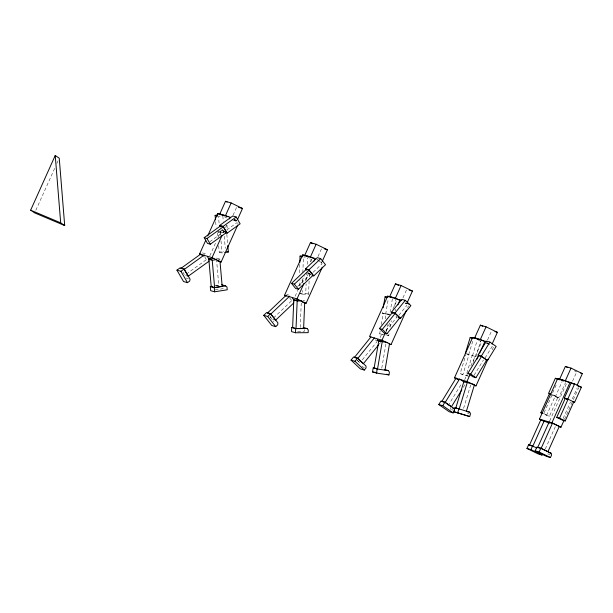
<?xml version="1.0" encoding="UTF-8"?>
<svg xmlns="http://www.w3.org/2000/svg" width="613" height="613" viewBox="0 0 613 613"><rect width="100%" height="100%" fill="white"/><g stroke="black" fill="none" stroke-linecap="round" stroke-linejoin="round"><path stroke-width="0.46" stroke-dasharray="3.06 2.3" d="M299.711 264.364L299.359 272.632L301.91 273.375M299.726 285.857L299.964 280.225M300.217 327.488L301.259 302.776M302.799 272.701L303.458 257.085L305.351 257.069M309.121 280.992L308.569 294.148L302.24 294.202L302.401 290.447M302.715 282.93L302.914 278.233M304.27 329.664L304.194 331.503L296.96 331.564M308.569 294.148L305.741 293.32L306.132 283.926M306.293 280.164L306.607 272.655L309.442 273.475L309.281 277.237M307.305 264.295L307.573 257.866M310.86 261.613L310.975 258.855M389.416 314.73L382.282 313.197L382.742 310.462M389.063 333.733L388.742 335.595L379.685 333.863L380.16 331.066M381.278 324.545L383.186 313.366L389.577 314.714M385.677 314.185L388.32 298.707M385.217 318.852L386.014 314.193M386.389 331.97L387.661 324.522M392.397 298.799L389.753 314.277L382.282 313.197M381.769 368.168L385.96 343.671M390.174 327.212L391.286 320.691M394.703 306.163L395.952 298.876M468.117 376.045L460.141 373.639L465.934 354.628M468.723 354.444L473.037 340.284M472.531 355.67L477.113 340.621M473.113 362.735L475.044 356.398M468.976 376.313L466.141 375.485L472.209 355.571L475.926 356.666L480.784 340.728M463.574 408.365L470.83 384.558M35.83 210.29L55.339 166.882M56.902 163.403L58.066 160.798M209.815 255.813L216.381 241.193M217.929 237.752L221.791 229.147M223.255 232.687L224.029 230.971M225.576 227.53L226.741 224.948M233.047 215.232L236.833 206.811M295.159 296.24L297.864 290.217M299.803 285.919L304.439 275.597M310.622 261.835L311.787 259.253L309.312 258.05M305.128 280.854L308.607 273.114M318.009 256.518L321.794 248.096M380.129 337.525L382.06 333.227M392.879 309.144L396.749 300.539M386.228 330.744L390.09 322.139M395.117 310.96L395.891 309.236M402.971 297.803L406.756 289.382M407.66 307.619L408.434 305.902M464.7 379.669L467.412 373.654M470.891 365.907L481.711 341.824M487.557 339.931L491.726 330.668M492.239 349.762L493.396 347.188M556.098 385.156L551.93 394.42L558.727 397.722L565.546 382.558M544.083 412.695L552.213 394.611L557.884 397.362L549.363 416.311L544.106 414.304M546.535 415.484L555.049 396.534L557.884 397.362M550.19 394.174L555.332 396.726L562.144 381.57M549.669 420.955L566.673 383.11M572.527 381.217L576.312 372.796M545.294 448.992L555.478 426.341M563.163 418.395L570.519 402.028M572.327 398.833L577.247 387.883M564.443 419.438L572.948 400.511M573.339 399.653L578.749 387.608M448.026 405.783L461.926 383.102M463.336 387.339L465.819 383.286M474.071 375.256L483.404 360.046M485.09 357.954L492.768 345.425M362.337 359.8L377.125 341.479M385.876 330.775L396.994 317.005M398.894 315.235L406.902 305.32M379.34 343.939L380.527 342.475M297.566 286.532L310.255 274.478L309.105 273.03M312.446 272.938L310.37 274.908L308.76 272.869M313.136 272.279L322.124 263.743L319.978 261.031M273.544 317.932L291.78 300.615L294.324 301.358M209.792 241.714L223.699 231.683L222.281 229.254M226.036 230.519L223.745 232.174L221.983 229.139M226.802 229.967L236.725 222.818L238.426 223.308M186.291 274.164L206.382 259.682L208.933 260.433M220.19 216.105L218.504 216.374L219.14 223.645M219.898 231.201L224.097 230.526M217.446 231.722L223.753 230.71L223.914 232.565M218.151 231.929L220.274 232.549L224.779 231.821M224.136 232.059L219.929 232.733L218.228 232.235M218.657 245.66L219.224 252.165L223.737 251.445M219.224 252.165L222.059 252.993L223.86 252.702M218.113 259.33L219.799 259.061L219.96 260.939M215.531 285.719L220.772 284.884M215.408 285.873L218.78 285.329L216.481 259.008M215.155 289.934L223.262 288.623M307.504 273.582L310.354 273.559M299.412 293.374L305.741 293.32M379.685 333.863L383.24 334.376M233.936 220.052L236.61 220.826M231.959 219.676L236.817 221.094L234.388 219.921M319.35 261.674L321.779 262.379L317.733 260.418M307.81 272.808L309.504 273.306M405.124 303.197L406.741 303.665L403.507 302.094M202.42 252.87L205.822 253.859M216.397 258.065L219.799 259.061M486.163 343.127L488.829 343.901M486.852 343.533L491.71 344.95M300.117 293.581L302.24 294.202M286.953 294.516L288.654 295.006M303.075 300.424L304.776 300.922M466.914 353.931L469.037 354.552L462.968 374.466L460.141 373.639M185.593 275.528L188.145 276.271M385.914 334.767L388.742 335.595M186.114 278.034L188.49 278.731M555.332 396.726L558.727 397.722M275.589 320.208L272.187 319.22L270.049 316.507M364.467 367.478L362.091 366.781L362.015 364.842M467.328 412.963L468.914 413.423M451.467 409.63L453.053 410.097M547.631 453.842L550.007 454.54M466.209 353.724L475.926 356.666M574.258 370.773L576.687 371.953M234.335 219.209L236.81 220.404M316.829 259.291L319.296 260.494M486.852 342.59L488.469 343.38M224.35 216.764L226.818 217.967M478.416 340.223L480.891 341.426M543.7 413.56L549.363 416.311M405.607 302.853L406.848 304.025M395.937 316.193L397.178 317.365M375.263 339.725L376.505 340.897M357.479 360.39L359.969 362.735M356.85 359.984L360.728 363.632M289.635 297.903L291.78 300.615M270.019 316.752L273.919 321.679M234.526 219.025L236.725 222.818M204.619 256.655L206.382 259.682M182.988 272.249L184.306 274.524M450.348 407.507L450.67 409.4M226.948 225.155L227.423 230.611M226.825 234.319L227.561 242.687M222.833 215.983L223.308 221.439M224.243 236.281L225.293 248.365M220.274 232.549L220.519 235.338M221.009 240.909L222.059 252.993M217.523 232.649L217.929 237.3M215.661 221.745L216.136 227.193"/><path stroke-width="0.92" d="M293.604 327.465L291.704 327.48L291.535 331.61L295.497 332.767L308.155 332.66L308.27 329.901L307.067 328.537L303.098 327.38M298.531 299.956L293.78 299.995L292.623 327.557L296.018 328.545L303.619 328.484L304.692 302.822M295.497 332.767L295.673 328.637L291.704 327.48M296.018 328.545L297.182 300.991L293.78 299.995M299.788 262.525L300.056 256.096L302.906 256.065M383.209 307.734L385.079 296.799L387.883 297.205M384.443 369.478L388.404 370.643L389.416 372.191L388.949 374.918L376.497 373.11L372.528 371.953L373.233 367.854L375.095 368.122M378.803 340.705L374.137 368.03L377.531 369.018L382.206 341.694L378.803 340.705L384.412 341.518M376.497 373.11L377.194 369.011L373.233 367.854M385.01 370.106L389.516 343.724M465.328 353.456L470.179 337.525L472.73 338.269M453.712 411.691L457.681 412.848L458.892 408.871L469.704 412.189L470.5 413.89L469.688 416.541L453.712 411.691L454.93 407.706L459.214 408.971L467.305 382.42L473.604 384.359M455.811 407.974L463.903 381.424L467.305 382.42M466.416 411.185L474.508 384.635M30.65 210.175L55.231 155.472L59.239 158.192L64.694 225.553L34.657 212.895L30.65 210.175L60.687 222.833L64.694 225.553M203.708 255.996L199.585 253.989L205.776 240.227M207.707 235.928L217.761 213.562L230.22 217.201L229.446 218.925M223.063 215.508L219.822 213.937L225.5 201.302L231.162 202.957L242.495 208.466L237.576 219.416M219.822 213.937L225.484 215.592L231.162 202.957M199.585 253.989L212.044 257.629L222.098 235.269M217.554 260.992L221.109 262.035L237.737 225.048M286.202 296.079L284.555 295.274L302.722 254.847L315.182 258.487L314.025 261.069M308.837 257.192L304.791 255.223L310.469 242.587L316.132 244.242L327.457 249.752L322.162 261.544M304.791 255.223L310.454 256.878L316.132 244.242M284.555 295.274L297.014 298.914L303.971 283.436M302.516 302.278L306.071 303.32L322.308 267.191M401.791 300.577L387.684 296.133L369.516 336.56L381.976 340.2L391.04 344.606L406.503 310.201M392.182 297.688L389.753 296.508L395.431 283.873L401.094 285.528L412.419 291.037L407.124 302.822M389.753 296.508L395.416 298.163L401.094 285.528M381.976 340.2L385.454 332.461M397.822 304.937L400.143 299.772M458.601 379.853L454.478 377.846L472.646 337.418L486.753 341.862M477.956 339.364L474.715 337.794L480.393 325.158L486.055 326.813L497.388 332.323L492.086 344.108M474.715 337.794L480.377 339.449L486.055 326.813M454.478 377.846L466.937 381.485L470.033 374.604M476.991 359.126L478.922 354.82M479.695 353.103L485.105 341.058M474.224 385.37L476.002 385.891L487.986 359.226M558.75 379.255L555.347 378.267L548.535 393.423L551.087 394.167M542.49 413.522L540.865 412.733L549.386 393.784L550.803 394.197M543.409 421.008L539.448 419.131L557.615 378.704L570.075 382.343L573.753 384.136M526.95 448.463L530.919 449.628L542.244 455.13L538.283 453.972L526.95 448.463L528.659 444.678L536.865 447.896M563.722 381.048L559.677 379.079L565.355 366.444L571.025 368.099L582.35 373.608L577.048 385.393M530.919 449.628L532.62 445.835M544.26 420.756L532.904 446.026L529.502 445.03L540.858 419.767L549.355 423.238M559.677 379.079L565.347 380.734L571.025 368.099M535.164 450.861L536.865 447.076L540.835 448.233L551.026 453.191L551.593 454.999L550.459 457.528L546.49 456.371L535.164 450.861L539.126 452.026L550.459 457.528M549.072 422.165L537.716 447.436L541.118 448.425L547.915 451.727L559.271 426.464L552.474 423.162L549.072 422.165L551.623 423.407M539.448 419.131L551.907 422.771L570.075 382.343M539.126 452.026L540.835 448.233M541.118 448.425L552.474 423.162M566.941 399.293L564.389 398.059L571.209 382.895L574.603 383.891L581.4 387.194L574.588 402.35L572.887 401.852M556.727 417.369L565.24 398.412L568.075 399.239L559.554 418.189L556.727 417.369L562.389 420.12L565.224 420.947L573.737 401.998M564.389 398.059L567.791 399.048L574.603 383.891M559.186 426.656L560.964 427.177L564.06 420.296M454.639 410.557L453.199 412.909L449.229 411.752L438.801 404.542L440.962 401.017L444.931 402.174L454.317 408.664L454.532 409.928M456.164 377.968L441.766 401.461L445.168 402.45L451.421 406.779L461.85 389.768M438.801 404.542L442.77 405.699L444.931 402.174M445.168 402.45L459.566 378.964L464.256 382.206M467.88 373.256L478.676 355.64L481.511 356.467L486.722 360.069L475.926 377.685L473.09 376.857L467.88 373.256L470.707 374.083L475.926 377.685M489.91 342.092L486.515 341.096L477.872 355.195L481.274 356.184L489.91 342.092L496.17 346.422L487.527 360.513L485.825 360.015M470.707 374.083L481.511 356.467M351.05 360.137L353.624 356.95L357.586 358.107L365.976 365.999L366.053 367.946L364.337 370.068L360.375 368.911L351.05 360.137L355.011 361.295L364.337 370.068M370.942 336.951L354.375 357.471L356.919 358.214M392.826 313.266L391.584 312.094L401.875 299.343L405.277 300.339L410.871 305.603L400.573 318.354L398.879 317.856M379.462 328.56L392.335 312.622L395.163 313.442L399.829 317.833L386.956 333.771L384.121 332.943L379.462 328.56L382.29 329.388L386.956 333.771M355.011 361.295L357.586 358.107M374.336 337.939L357.77 358.459L363.363 363.724L378.75 344.675M391.584 312.094L394.979 313.09L405.277 300.339M382.29 329.388L395.163 313.442M306.615 270.157L305.55 268.808L317.296 257.644L320.699 258.632L325.518 264.732L313.772 275.896L312.071 275.398M291.543 283.352L306.232 269.398L309.067 270.226L313.082 275.306L298.393 289.259L295.558 288.432L291.543 283.352L294.37 284.179L298.393 289.259M305.55 268.808L308.944 269.797L320.699 258.632M294.37 284.179L309.067 270.226M263.743 315.32L266.678 312.523L270.647 313.687L277.881 322.836L277.704 324.783L275.743 326.645L271.781 325.48L263.743 315.32L267.705 316.477L275.743 326.645M286.279 295.152L267.368 313.12L270.762 314.109L275.589 320.208L293.826 302.891M267.705 316.477L270.647 313.687M270.762 314.109L289.681 296.148M220.665 226.871L219.783 225.354L232.771 215.998L236.166 216.994L240.127 223.806L227.147 233.162L225.446 232.672M204.175 237.698L220.396 226.005L223.232 226.833L226.534 232.511L210.305 244.212L207.47 243.384L204.175 237.698L207.002 238.526L210.305 244.212M219.783 225.354L223.186 226.35L236.166 216.994M207.002 238.526L223.232 226.833M176.927 270.149L180.176 267.812L184.138 268.969L190.076 279.199L189.655 281.114L187.494 282.67L183.525 281.513L176.927 270.149L180.896 271.306L187.494 282.67M180.789 268.463L200.88 253.981M180.896 271.306L184.138 268.969M204.275 254.977L184.184 269.452L188.145 276.271L209.01 261.238M215.5 219.929L215.109 215.385L217.63 214.979M224.764 252.564L228.365 251.981L227.798 245.476M220.044 261.881L222.174 286.325L214.604 287.535L211.209 286.547L208.826 259.284L213.876 258.471M208.826 259.284L212.228 260.28L216.435 259.598M221.645 284.738L225.615 285.896L226.994 287.06L227.231 289.788L214.611 291.811L210.65 290.654L210.29 286.562L212.037 286.286M210.29 286.562L214.259 287.719L225.615 285.896M297.182 300.991L301.925 300.945M295.673 328.637L307.067 328.537M382.206 341.694L387.807 342.514M377.194 369.011L388.404 370.643M372.528 371.953L376.98 372.597M238.449 207.286L242.495 208.466M215.109 215.385L217.653 216.128M324.223 248.801L327.457 249.752M300.056 256.096L302.607 256.839M409.185 290.087L412.419 291.037M385.079 296.799L387.631 297.543M226.948 251.568L228.365 251.981M494.959 331.61L497.388 332.323M208.65 258.395L211.324 259.176M398.412 317.419L399.829 317.833M580.733 373.133L582.35 373.608M578.005 386.198L581.4 387.194M389.255 344.085L391.04 344.606M540.865 412.733L542.995 413.354M386.573 374.221L388.949 374.918M466.531 411.262L469.704 412.189M452.731 408.197L454.317 408.664M548.65 452.494L551.026 453.191M470.179 337.525L472.884 338.353M463.903 381.424L468.409 382.811M454.93 407.706L456.731 408.266M457.681 412.848L469.688 416.541M225.5 201.302L227.116 202.091M310.469 242.587L312.891 243.767M395.431 283.873L398.665 285.451M480.393 325.158L482.822 326.338M565.355 366.444L567.784 367.624M407.561 303.381L409.208 304.178M225.484 215.592L227.913 216.772M310.454 256.878L313.687 258.448M395.416 298.163L399.461 300.132M480.377 339.449L483.619 341.02M565.347 380.734L568.58 382.305M217.761 213.562L220.228 214.765M302.722 254.847L305.19 256.05M387.684 296.133L389.332 296.937M472.646 337.418L474.293 338.223M557.615 378.704L560.083 379.907M555.347 378.267L557.048 379.087M567.791 399.048L574.588 402.35M559.554 418.189L565.224 420.947M212.044 257.629L221.109 262.035M297.014 298.914L306.071 303.32M466.937 381.485L476.002 385.891M551.907 422.771L560.964 427.177M376.934 340.169L378.581 340.966M528.659 444.678L530.352 445.498M481.274 356.184L487.527 360.513M442.77 405.699L453.199 412.909M394.979 313.09L400.573 318.354M377.416 339.548L379.286 341.303M308.944 269.797L313.772 275.896M292.501 298.217L294.102 300.247M223.186 226.35L227.147 233.162M207.577 256.893L209.339 259.92M212.228 260.28L214.604 287.535M214.259 287.719L214.611 291.811M55.231 155.472L60.687 222.833"/></g></svg>
